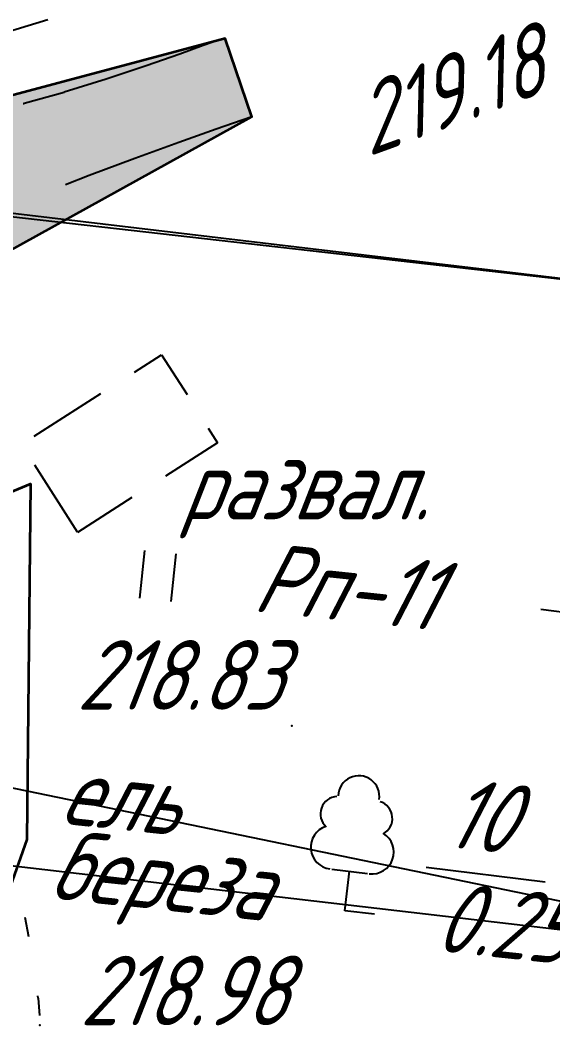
# Model space of a CAD drawing. Header units: millimetres. Extents: x -698 to 8131, y -704 to 4503.
# Drawn here: x 4531.1 to 4557.9, y 2834.6 to 2885.3 of the extents above; entities that cross this region are included whole.
import ezdxf
from ezdxf import colors
from ezdxf.entities.mleader import LeaderData, LeaderLine
from ezdxf.math import Vec2, Vec3

# ---------------------------------------------------------------- set-up
doc = ezdxf.new("R2010")
doc.units = ezdxf.units.MM
doc.linetypes.add('CONTI', pattern=[0])
doc.layers.add('10', color=1, linetype='Continuous', lineweight=35)
doc.layers.add('Гравий', color=30, linetype='Continuous', lineweight=35)
for name, color, linetype in [('NAD_MDEFAULT', 7, 'CONTI'), ('PI_OTDEFAULT', 172, 'CONTI'), ('PI_TTDEFAULT', 5, 'CONTI'), ('SIT_LDEFAULT', 7, 'CONTI'), ('USLZNDEFAULT', 7, 'CONTI'), ('ZAPSKDEFAULT', 7, 'CONTI'), ('Выноски', 250, 'Continuous')]:
    doc.layers.add(name, color=color, linetype=linetype)
doc.layers.add('видовое окно', color=132, linetype='CONTI', plot=False)
doc.styles.add('eskd', font='isocpeui.ttf', dxfattribs={"width": 1.2})
doc.styles.add('ГОСТ', font='isocpeui.ttf', dxfattribs={"height": 4})

# ---------------------------------------------------------------- blocks, each defined once
blk = doc.blocks.new('BL_2011')
at = {"color": 0}
for p, q in [((0, 0), (0, 2.4)), ((1.6, 0), (1.6, 2.4))]:
    blk.add_line(p, q, dxfattribs=at)
blk = doc.blocks.new('BL_104')
at = {"color": 0}
for p, q in [((-0.9, 2), (0.9, 2)), ((0, 0), (0, 2)), ((1.5, 0), (0, 0))]:
    blk.add_line(p, q, dxfattribs=at)
for centre, radius, start, end in [((0, 5.8), 1.04, 358, 185), ((-0.94, 4.8), 0.88, 100, 235), ((0.94, 4.8), 0.88, 305, 80), ((-1, 3.1), 1.1, 115, 270), ((1, 3.1), 1.1, 270, 65)]:
    blk.add_arc(centre, radius, start, end, dxfattribs=at)

msp = doc.modelspace()

# ---------------------------------------------------------------- hatches: boundary and pattern name
at = {"layer": 'Гравий', "linetype": 'Continuous'}
msp.add_hatch(color=256, dxfattribs=at).paths.add_polyline_path([(4542.769031611029, 2880.429672916565), (4541.414006087978, 2884.376883248012), (4524.798125954743, 2879.932703944068), (4526.990605493998, 2871.705466270592)])

# ---------------------------------------------------------------- linework, layer by layer
at = {"layer": '10'}
msp.add_lwpolyline([(4501.523295610901, 2817.423940916691), (4499.223295611087, 2848.463940916728), (4531.613295611218, 2861.933940916467), (4531.43329561105, 2844.023940916318), (4526.803295611162, 2830.953940916952)], dxfattribs=at)
at = {"layer": 'NAD_MDEFAULT', "color": 0}
for p, q in [((4557.335238611025, 2855.620723917294), (4571.81902061105, 2853.771616917249)), ((4551.545628611048, 2842.617056917544), (4557.555769611083, 2841.885599916946))]:
    msp.add_line(p, q, dxfattribs=at)
at = {"layer": 'PI_TTDEFAULT', "color": 5}
for p in [(4542.769031611029, 2880.429672916565, 219.176), (4532.089031611036, 2834.659676917042, 218.979)]:
    msp.add_point(p, dxfattribs=at)
at = {"layer": 'SIT_LDEFAULT', "color": 7}
for p, q in [((4525.829031611027, 2883.309677916724), (4532.48903161106, 2885.319672917161)), ((4540.309031611067, 2884.00967491712), (4539.139031611025, 2883.579674917418)), ((4540.749031611069, 2884.169670917239), (4540.309031611067, 2884.00967491712)), ((4539.139031611025, 2883.579674917418), (4537.439031611071, 2882.989678916666)), ((4537.439031611071, 2882.989678916666), (4535.429031611062, 2882.319672917161)), ((4535.429031611062, 2882.319672917161), (4533.309031611067, 2881.659676917042)), ((4533.309031611067, 2881.649674916785), (4531.299031611057, 2881.089676916744)), ((4531.299031611057, 2881.079674917418), (4531.249031611069, 2881.069672917161)), ((4542.769031611029, 2880.429672916565), (4542.279031611039, 2880.25967491712)), ((4542.279031611039, 2880.25967491712), (4540.969031611041, 2879.799675916467)), ((4540.969031611041, 2879.799675916467), (4539.089031611036, 2879.129677917022)), ((4539.089031611036, 2879.129677917022), (4536.869031611064, 2878.329674917418)), ((4536.869031611064, 2878.329674917418), (4534.569031611076, 2877.469673916843)), ((4534.569031611076, 2877.459671916585), (4533.379031611074, 2876.999672916863)), ((4536.849031611046, 2867.559677916724), (4538.219031611041, 2868.429672916565)), ((4538.219031611041, 2868.429672916565), (4539.499031611069, 2866.429672916565)), ((4531.789031611048, 2864.339676916744), (4535.159031611043, 2866.489678916666)), ((4540.569031611076, 2864.739678916666), (4541.039031611048, 2863.999672916863)), ((4541.039031611048, 2863.999672916863), (4538.409031611043, 2862.319672917161)), ((4533.97903161105, 2859.499672916863), (4531.829031611027, 2862.869675916765)), ((4536.719031611041, 2861.239678916666), (4533.97903161105, 2859.489678916666)), ((4531.329031611027, 2840.109673916507), (4531.50903161102, 2839.129677917022)), ((4531.969031611041, 2836.149674916785), (4531.98903161106, 2836.029671916883)), ((4531.999031611069, 2836.029671916883), (4532.059031611067, 2835.159676917042))]:
    msp.add_line(p, q, dxfattribs=at)
at = {"layer": 'видовое окно', "color": 5}
msp.add_point((4544.779031611039, 2849.739678916666, 218.596), dxfattribs=at)
at = {"layer": 'Гравий', "linetype": 'Continuous'}
msp.add_lwpolyline([(4526.990605493998, 2871.705466270592), (4542.769031611029, 2880.429672916565), (4541.414006087978, 2884.376883248012), (4524.798125954801, 2879.932703944068)], dxfattribs=at)

# ---------------------------------------------------------------- block references
at = {"layer": 'USLZNDEFAULT', "color": 7, "rotation": 353}
msp.add_blockref('BL_104', (4547.451180611029, 2840.43145291708), dxfattribs=at)
at = {"layer": 'ZAPSKDEFAULT', "color": 7, "rotation": 354.0000000000001}
msp.add_blockref('BL_2011', (4537.117444611087, 2856.18242591634), dxfattribs=at)

# ---------------------------------------------------------------- texts
at = {"layer": 'NAD_MDEFAULT', "color": 7, "style": 'eskd', "oblique": 10, "width": 0.8}
msp.add_text('развал.', height=3.5, dxfattribs=at).set_placement((4539.195188611038, 2860.139426916983))
for s, p in [(' Рп-11', (4540.96228161104, 2855.699650916416)), ('ель', (4533.026136610997, 2844.828672916773)), (' 10', (4550.65000461105, 2843.831388916965)), (' береза', (4530.675484611003, 2841.251931917067)), (' 0.25', (4550.101230611026, 2838.610148917097))]:
    msp.add_text(s, height=3.5, rotation=354.0000000000001, dxfattribs=at).set_placement(p)
at = {"layer": 'PI_OTDEFAULT', "color": 172, "style": 'eskd', "oblique": 10, "width": 0.8}
msp.add_text('219.18', height=3.5, rotation=20, dxfattribs=at).set_placement((4548.639031611025, 2878.409676917042))
for s, p in [('218.83', (4533.926687611025, 2850.554346916411)), ('218.98', (4534.089031611036, 2834.659676917042))]:
    msp.add_text(s, height=3.5, dxfattribs=at).set_placement(p)

# ---------------------------------------------------------------- leaders
at = {"layer": 'Выноски', "linetype": 'Continuous'}
ml = msp.add_multileader_mtext('Standard', dxfattribs=at)
ml.set_content('металл. труба, {\\Fgost|c204;%%C} 0,5м, L-15,0м', color=256, style='ГОСТ')
ml.set_leader_properties()
ml.build(insert=Vec2(0, 0))
ml.multileader.update_dxf_attribs({"text_left_attachment_type": 5, "text_right_attachment_type": 5, "dogleg_length": 0, "arrow_head_size": 0.18})
ctx = ml.context
ctx.base_point, ctx.arrow_head_size, ctx.landing_gap_size, ctx.plane_origin, ctx.plane_x_axis, ctx.plane_y_axis = Vec3(4530.663692632361, 2911.707403887208), 0.18, 0, Vec3(4615.684172007654, 2849.39094940215), Vec3(0.9932900224220381, -0.1156500382915082), Vec3(0.1156500382915082, 0.9932900224220381)
ctx.left_attachment, ctx.right_attachment = 5, 5
notes = []
notes.append((ctx, [(1, (1, 1, 0), (4530.663692632361, 2911.707403887208), (0.9932900224220381, -0.1156500382915082), 0, [(0, [(4522.145787823034, 2874.845745349448)], 0, [])])]))
ctx.mtext.insert, ctx.mtext.text_direction, ctx.mtext.rotation, ctx.mtext.flow_direction = Vec3(4531.258889398412, 2916.819404002424), Vec3(0.9932900224220381, -0.1156500382915082), 6.167275902897111, 5
ml = msp.add_multileader_mtext('Standard', dxfattribs=at)
ml.set_content('Граница работа по примыканию', color=256, style='ГОСТ')
ml.set_leader_properties()
ml.build(insert=Vec2(0, 0))
ml.multileader.update_dxf_attribs({"text_left_attachment_type": 5, "text_right_attachment_type": 5, "dogleg_length": 0, "arrow_head_size": 0.18})
ctx = ml.context
ctx.base_point, ctx.char_height, ctx.arrow_head_size, ctx.landing_gap_size, ctx.plane_origin, ctx.plane_x_axis, ctx.plane_y_axis = Vec3(4561.389658003221, 2871.908020488132), 5, 0.18, 0, Vec3(4658.285429258007, 2836.789704848226), Vec3(0.993005787863934, -0.1180656820110232), Vec3(0.1180656820110232, 0.993005787863934)
ctx.left_attachment, ctx.right_attachment = 5, 5
notes.append((ctx, [(1, (1, 1, 0), (4561.389658003221, 2871.908020488132), (0.5591929034853202, 0.829037572545212), 0, [(0, [(4525.580827102114, 2875.978933817852)], 0, [])])]))
ctx.mtext.insert, ctx.mtext.text_direction, ctx.mtext.rotation, ctx.mtext.flow_direction = Vec3(4562.149194199146, 2878.296192104142), Vec3(0.993005787863934, -0.1180656820110232), 6.164843593956954, 5
ml = msp.add_multileader_mtext('Standard', dxfattribs=at)
ml.set_content('Ж/б труба, {\\Fgost|c204;%%C} 0,75 м, L-13,42 м', color=256, style='ГОСТ')
ml.set_leader_properties()
ml.build(insert=Vec2(0, 0))
ml.multileader.update_dxf_attribs({"text_left_attachment_type": 5, "text_right_attachment_type": 5, "dogleg_length": 0, "arrow_head_size": 0.18})
ctx = ml.context
ctx.base_point, ctx.arrow_head_size, ctx.landing_gap_size, ctx.plane_origin, ctx.plane_x_axis, ctx.plane_y_axis = Vec3(4574.508552197096, 2837.575592438835), 0.18, 0, Vec3(4659.529031572389, 2775.259137953777), Vec3(0.9932900224220381, -0.1156500382915082), Vec3(0.1156500382915082, 0.9932900224220381)
ctx.left_attachment, ctx.right_attachment = 5, 5
notes.append((ctx, [(1, (1, 1, 0), (4574.508552197096, 2837.575592438835), (0.9932900224220381, -0.1156500382915082), 0, [(0, [(4518.829774326839, 2849.068215447623)], 0, [])])]))
ctx.mtext.insert, ctx.mtext.text_direction, ctx.mtext.rotation, ctx.mtext.flow_direction = Vec3(4575.166575288449, 2843.227192566875), Vec3(0.9932900224220381, -0.1156500382915082), 6.167275902897111, 5
for ctx, leaders in notes:
    for number, flags, end, landing, length, lines in leaders:
        leader = LeaderData()
        leader.index, (leader.has_last_leader_line, leader.has_dogleg_vector, leader.attachment_direction) = number, flags
        leader.last_leader_point, leader.dogleg_vector, leader.dogleg_length = Vec3(end), Vec3(landing), length
        for number, points, colour, breaks in lines:
            line = LeaderLine()
            line.index, line.vertices, line.color, line.breaks = number, Vec3.list(points), colors.encode_raw_color(colour), breaks
            leader.lines.append(line)
        ctx.leaders.append(leader)

doc.saveas('drawing.dxf')
